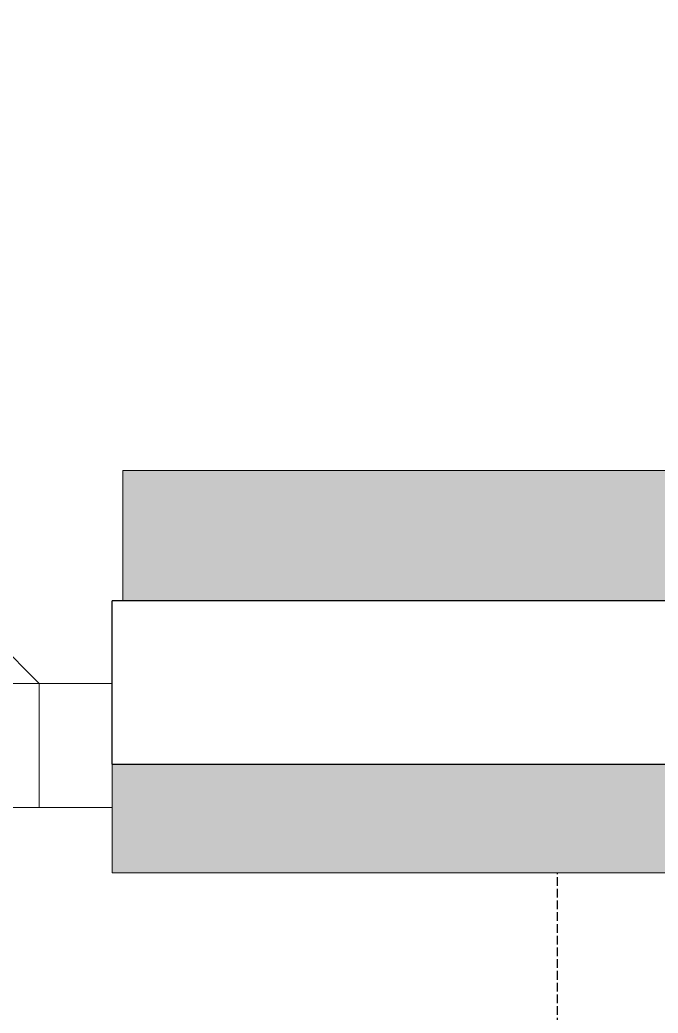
# Model space of a CAD drawing. Header units: millimetres. Extents: x 0 to 59350, y 0 to 29700.
# Drawn here: x 28387.9 to 28534.8, y 17988.9 to 18217.4 of the extents above; entities that cross this region are included whole.
import ezdxf

# ---------------------------------------------------------------- set-up
doc = ezdxf.new("R2010")
doc.units = ezdxf.units.MM
doc.linetypes.add('PUNKT2_S9', pattern=[1, 0, -1])
doc.linetypes.add('VERDECKT2_S2', pattern=[2.7, 2, -0.7])
doc.layers.add('Standard', color=7, linetype='Continuous', lineweight=25)

msp = doc.modelspace()

# ---------------------------------------------------------------- hatches: boundary and pattern name
at = {"layer": 'Standard', "linetype": 'PUNKT2_S9', "lineweight": 18}
h = msp.add_hatch(color=9, dxfattribs=at)
h.paths.add_polyline_path([(27809.1, 18083.72), (28148.1, 18083.72), (28148.1, 18113.72), (27809.1, 18113.72)])
h.paths.add_polyline_path([(28411.6, 18113.72), (28411.6, 18083.72), (28591.6, 18083.72), (28561.6, 18113.72)])
h = msp.add_hatch(color=59, dxfattribs=at)
h.paths.add_polyline_path([(27871.6, 18021.22), (28150.6, 18021.22), (28150.6, 18046.22), (27871.6, 18046.22)])
h.paths.add_polyline_path([(28654.1, 18021.22), (28629.1, 18046.22), (28409.1, 18046.22), (28409.1, 18021.22)])

# ---------------------------------------------------------------- linework, layer by layer
at = {"layer": 'Standard', "color": 5, "linetype": 'Continuous', "lineweight": -3}
msp.add_line((28392.35, 18064.72), (28233.26, 18223.82), dxfattribs=at)
at = {"layer": 'Standard', "color": 253, "linetype": 'Continuous', "lineweight": 18}
for p, q in [((28561.6, 18113.72), (28411.6, 18113.72)), ((28411.6, 18083.72), (28411.6, 18113.72)), ((28411.6, 18083.72), (28591.6, 18083.72))]:
    msp.add_line(p, q, dxfattribs=at)
at = {"layer": 'Standard', "color": 51, "linetype": 'Continuous', "lineweight": -3}
for p, q in [((28409.1, 18064.72), (28409.1, 18083.72)), ((28411.6, 18083.72), (28409.1, 18083.72)), ((28591.6, 18083.72), (28411.6, 18083.72)), ((28409.1, 18054.97), (28409.1, 18064.72))]:
    msp.add_line(p, q, dxfattribs=at)
at = {"layer": 'Standard', "color": 2, "linetype": 'Continuous', "lineweight": 18}
for p, q in [((28150.6, 18064.72), (28409.1, 18064.72)), ((28409.1, 18064.72), (28392.35, 18064.72)), ((28392.35, 18064.72), (28392.35, 18036.22)), ((28409.1, 18036.22), (28409.1, 18064.72)), ((28150.6, 18036.22), (28409.1, 18036.22)), ((28392.35, 18036.22), (28409.1, 18036.22))]:
    msp.add_line(p, q, dxfattribs=at)
at = {"layer": 'Standard', "color": 7, "linetype": 'Continuous', "lineweight": -3}
for q in [(28409.1, 18054.97), (28629.1, 18046.22)]:
    msp.add_line((28409.1, 18046.22), q, dxfattribs=at)
at = {"layer": 'Standard', "color": 36, "linetype": 'Continuous', "lineweight": 18}
for p, q in [((28409.1, 18036.22), (28409.1, 18046.22)), ((28629.1, 18046.22), (28409.1, 18046.22)), ((28409.1, 18021.22), (28409.1, 18036.22)), ((28409.1, 18021.22), (28599.1, 18021.22))]:
    msp.add_line(p, q, dxfattribs=at)
at = {"layer": 'Standard', "color": 7, "linetype": 'VERDECKT2_S2', "lineweight": -3}
msp.add_line((28511.6, 17721.22), (28511.6, 18021.22), dxfattribs=at)

doc.saveas('drawing.dxf')
